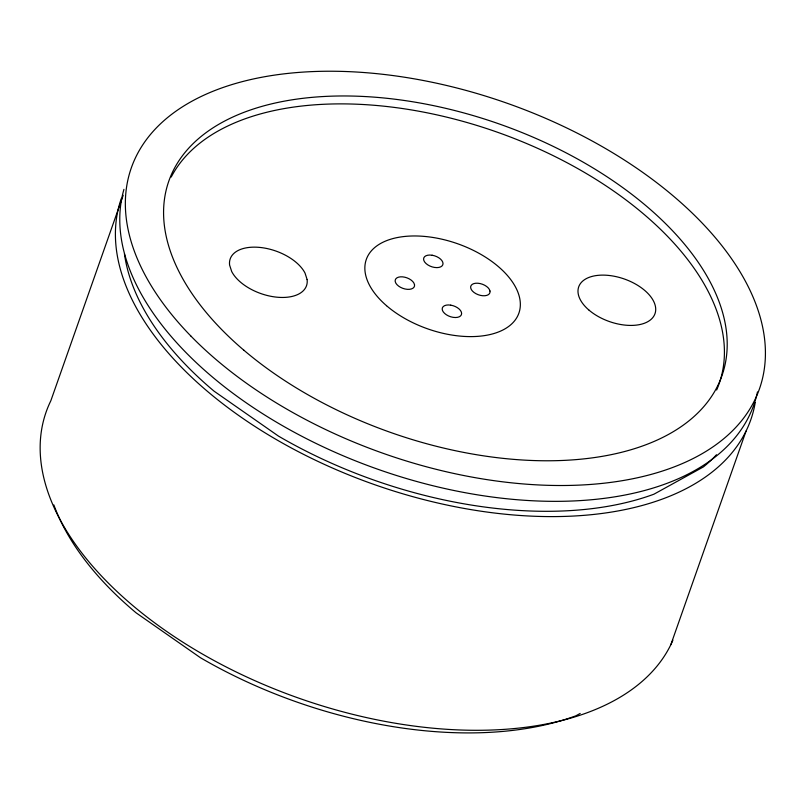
<?xml version="1.0" encoding="UTF-8"?>
<svg xmlns="http://www.w3.org/2000/svg" width="803" height="803" viewBox="0 0 803 803"><rect width="100%" height="100%" fill="white"/><g stroke="black" fill="none" stroke-linecap="round" stroke-linejoin="round"><path stroke-width="1.2" d="M123.19 195.32L50.84 400.747A333.616 186.075 19.4 0 0 282.847 692.276A333.616 186.075 19.4 0 0 672.904 640.202M670.826 644.719L746.077 431.02M580.178 713.445L575.871 715.814A323.509 180.434 19.4 0 1 200.449 657.727L136.098 612.83A323.509 180.434 19.4 0 1 53.861 504.926M755.242 402.474A333.616 186.075 19.4 0 1 389.776 489.77A333.616 186.075 19.4 0 1 121.303 198.542M716.487 454.749A323.509 180.434 19.4 0 1 703.398 466.914L653.913 494.206A323.509 180.434 19.4 0 1 278.49 436.119L214.14 391.222A323.509 180.434 19.4 0 1 124.425 253.798M757.47 391.944A332.944 185.694 19.4 0 1 394.594 474.884A332.944 185.694 19.4 0 1 123.933 189.367M171.21 177.041A293.175 163.521 19.4 0 1 513.498 138.206A293.175 163.521 19.4 0 1 716.627 390.027M432.134 255.234L429.675 255.043A10.108 5.641 19.4 0 0 423.884 260.594A10.108 5.641 19.4 0 0 434.463 267.429L436.922 267.62A10.108 5.641 19.4 0 0 442.714 262.069A10.108 5.641 19.4 0 0 432.134 255.234M450.744 305.15L448.285 304.949A10.108 5.641 19.4 0 0 442.493 310.5A10.108 5.641 19.4 0 0 453.073 317.336L455.532 317.526A10.108 5.641 19.4 0 0 461.323 311.986A10.108 5.641 19.4 0 0 450.744 305.15M489.991 291.037L489.358 289.401A10.108 5.641 19.4 0 0 477.926 283.238A10.108 5.641 19.4 0 0 470.699 287.936L471.321 289.562A10.108 5.641 19.4 0 0 482.754 295.735A10.108 5.641 19.4 0 0 489.991 291.037M414.509 284.633L413.876 283.007A10.108 5.641 19.4 0 0 402.444 276.844A10.108 5.641 19.4 0 0 395.217 281.542L395.849 283.168A10.108 5.641 19.4 0 0 407.272 289.331A10.108 5.641 19.4 0 0 414.509 284.633M307.117 279.564L305.03 273.08A40.441 22.554 19.4 0 0 260.353 247.475A40.441 22.554 19.4 0 0 229.598 265.05L231.696 271.524A40.441 22.554 19.4 0 0 276.362 297.13A40.441 22.554 19.4 0 0 307.117 279.564M190.733 335.895A332.944 185.694 19.4 0 0 740.587 421.946A332.944 185.694 19.4 0 0 404.842 77.279A332.944 185.694 19.4 0 0 190.733 335.895M243.921 350.259A293.175 163.521 19.4 0 0 716.778 387.608A293.175 163.521 19.4 0 0 375.473 97.243A293.175 163.521 19.4 0 0 243.921 350.259M386.534 305.702A80.872 45.109 19.4 0 0 517.273 316.784A80.872 45.109 19.4 0 0 423.994 236.373A80.872 45.109 19.4 0 0 386.534 305.702M589.151 310.259A40.441 22.554 19.4 0 0 654.315 315.268A40.441 22.554 19.4 0 0 607.068 275.278A40.441 22.554 19.4 0 0 589.151 310.259"/></g></svg>
